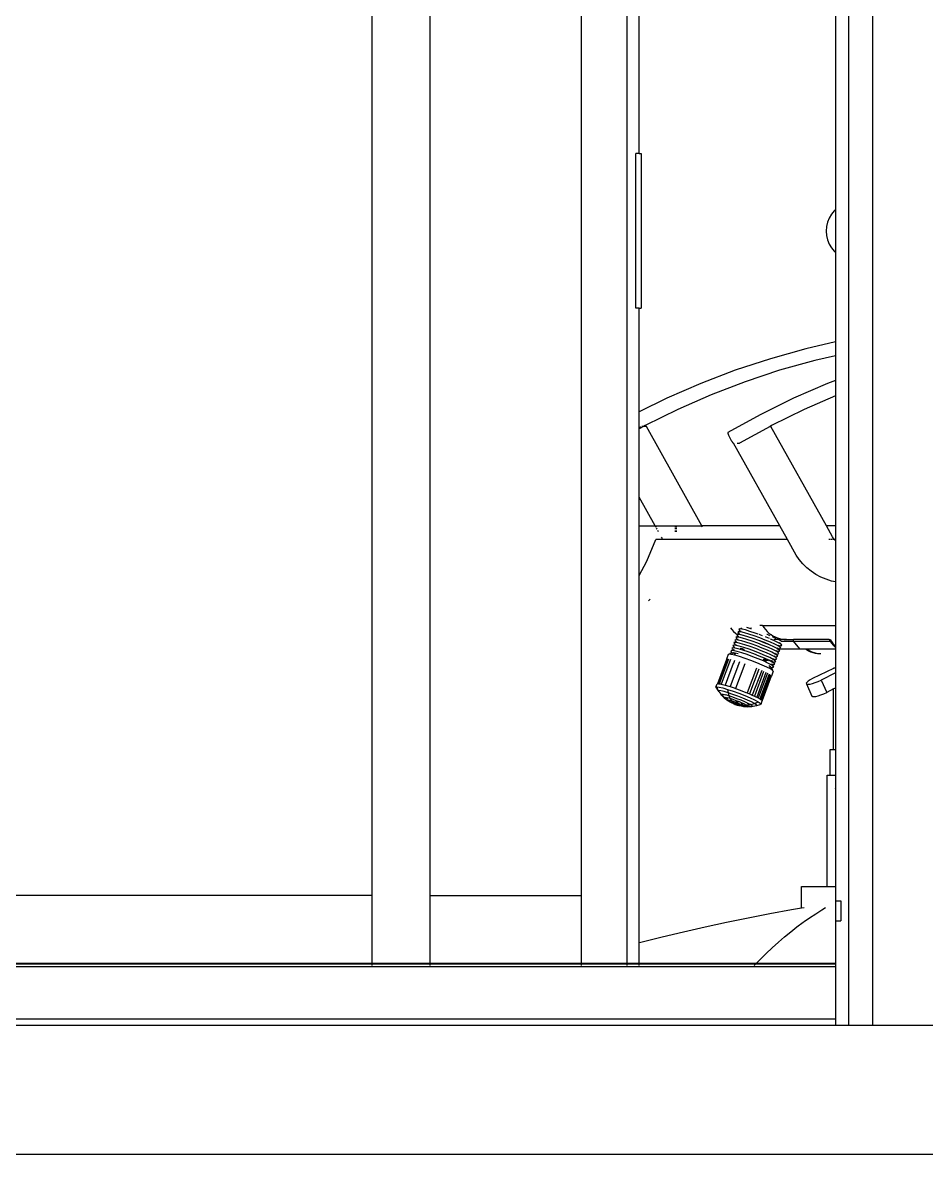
# Model space of a CAD drawing. Header units: metres. Extents: x 54.3 to 102.1, y 17 to 45.8.
# Drawn here: x 98.544 to 99.596, y 33.584 to 34.902 of the extents above; entities that cross this region are included whole.
import ezdxf

# ---------------------------------------------------------------- set-up
doc = ezdxf.new("R2010")
doc.units = ezdxf.units.M
doc.layers.add('Edges', color=7, linetype='Continuous')

# ---------------------------------------------------------------- blocks, each defined once
blk = doc.blocks.new('fr elevation')
for p, q in [((4.6122, -2.6988), (4.6122, -0.5988)), ((4.5836, -0.8994), (4.5836, -2.6988)), ((4.3259, -2.6265), (4.3259, -0.9643)), ((4.3402, -1.6834), (4.3402, -0.9643)), ((4.5686, -0.9643), (4.5686, -1.7487)), ((4.0288, -1.0379), (4.0288, -2.5473)), ((4.0968, -2.5476), (4.0968, -1.0377)), ((4.2727, -1.0377), (4.2727, -2.5476)), ((4.3402, -1.6834), (4.3361, -1.6834)), ((4.3361, -1.8634), (4.3361, -1.6834)), ((4.3402, -1.6834), (4.3424, -1.6834)), ((4.3424, -1.6834), (4.3424, -1.8634)), ((4.567, -1.7502), (4.5638, -1.7542)), ((4.5686, -1.7487), (4.567, -1.7502)), ((4.5686, -1.7487), (4.5686, -1.7987)), ((4.5593, -1.7635), (4.5582, -1.7685)), ((4.5612, -1.7586), (4.5593, -1.7635)), ((4.5638, -1.7542), (4.5612, -1.7586)), ((4.5582, -1.7685), (4.5578, -1.7737)), ((4.5578, -1.7737), (4.5582, -1.7789)), ((4.5582, -1.7789), (4.5593, -1.784)), ((4.5593, -1.784), (4.5612, -1.7888)), ((4.5612, -1.7888), (4.5638, -1.7933)), ((4.5638, -1.7933), (4.567, -1.7973)), ((4.567, -1.7973), (4.5686, -1.7987)), ((4.5686, -1.7987), (4.5686, -1.9028)), ((4.3402, -1.8634), (4.3361, -1.8634)), ((4.3402, -1.8634), (4.3424, -1.8634)), ((4.3402, -1.9843), (4.3402, -1.8634)), ((4.5341, -1.9107), (4.4928, -1.9223)), ((4.5686, -1.9028), (4.5341, -1.9107)), ((4.5686, -1.9028), (4.5686, -1.9188)), ((4.4928, -1.9223), (4.452, -1.9358)), ((4.5686, -1.9188), (4.5444, -1.9244)), ((4.5686, -1.9188), (4.5686, -1.9476)), ((4.452, -1.9358), (4.4118, -1.9512)), ((4.5036, -1.9358), (4.4634, -1.9491)), ((4.5444, -1.9244), (4.5036, -1.9358)), ((4.4634, -1.9491), (4.4238, -1.9643)), ((4.5686, -1.9476), (4.5592, -1.9512)), ((4.5686, -1.9476), (4.5686, -1.9654)), ((4.4118, -1.9512), (4.3724, -1.9684)), ((4.5592, -1.9512), (4.5197, -1.9684)), ((4.3724, -1.9684), (4.3402, -1.9843)), ((4.4238, -1.9643), (4.385, -1.9813)), ((4.5197, -1.9684), (4.4811, -1.9875)), ((4.5686, -1.9654), (4.5323, -1.9813)), ((4.5686, -1.9654), (4.5686, -2.117)), ((4.3402, -2.0027), (4.3402, -1.9843)), ((4.385, -1.9813), (4.3469, -2.0001)), ((4.4811, -1.9875), (4.4434, -2.0083)), ((4.5323, -1.9813), (4.4942, -2.0001)), ((4.3451, -2.0011), (4.3402, -2.0038)), ((4.3407, -2.0025), (4.3402, -2.0027)), ((4.3402, -2.0038), (4.3402, -2.0027)), ((4.3415, -2.0021), (4.3407, -2.0025)), ((4.342, -2.0019), (4.3415, -2.0021)), ((4.3434, -2.0014), (4.3433, -2.0014)), ((4.3439, -2.0013), (4.3434, -2.0014)), ((4.3444, -2.0011), (4.3439, -2.0013)), ((4.3447, -2.0011), (4.3444, -2.0011)), ((4.3449, -2.0011), (4.3447, -2.0011)), ((4.3451, -2.0011), (4.3449, -2.0011)), ((4.3469, -2.0001), (4.3451, -2.0011)), ((4.3481, -2.0011), (4.3451, -2.0011)), ((4.3483, -2.0011), (4.3481, -2.0011)), ((4.3484, -2.0011), (4.3483, -2.0011)), ((4.4132, -2.117), (4.3484, -2.0011)), ((4.4924, -2.0011), (4.4569, -2.0207)), ((4.4942, -2.0001), (4.4924, -2.0011)), ((4.4924, -2.0011), (4.4929, -2.0011)), ((4.4929, -2.0011), (4.4931, -2.0011)), ((4.4931, -2.0011), (4.4932, -2.0011)), ((4.558, -2.117), (4.4932, -2.0011)), ((4.3402, -2.0837), (4.3402, -2.0038)), ((4.4434, -2.0086), (4.4433, -2.0088)), ((4.4433, -2.0088), (4.4434, -2.009)), ((4.4434, -2.0083), (4.4434, -2.0084)), ((4.4434, -2.0084), (4.4434, -2.0086)), ((4.4434, -2.009), (4.4434, -2.0092)), ((4.4434, -2.0092), (4.4434, -2.0095)), ((4.4434, -2.0095), (4.4435, -2.0097)), ((4.4435, -2.0097), (4.4436, -2.01)), ((4.4436, -2.01), (4.4437, -2.0104)), ((4.4437, -2.0104), (4.4438, -2.0107)), ((4.4438, -2.0107), (4.444, -2.0111)), ((4.444, -2.0111), (4.4441, -2.0114)), ((4.4441, -2.0114), (4.4473, -2.0176)), ((4.4473, -2.0176), (4.4475, -2.018)), ((4.4475, -2.018), (4.4478, -2.0184)), ((4.4478, -2.0184), (4.448, -2.0187)), ((4.448, -2.0187), (4.4482, -2.019)), ((4.4482, -2.019), (4.4485, -2.0193)), ((4.4485, -2.0193), (4.4487, -2.0196)), ((4.4487, -2.0196), (4.4489, -2.0199)), ((4.4489, -2.0199), (4.4491, -2.0201)), ((4.4491, -2.0201), (4.4493, -2.0203)), ((4.4493, -2.0203), (4.4495, -2.0205)), ((4.4495, -2.0205), (4.4497, -2.0206)), ((4.4497, -2.0206), (4.4498, -2.0207)), ((4.4498, -2.0207), (4.4499, -2.0206)), ((4.4498, -2.0207), (4.4499, -2.0207)), ((4.4498, -2.0207), (4.4498, -2.0207)), ((4.5037, -2.117), (4.4498, -2.0207)), ((4.4543, -2.0207), (4.4569, -2.0207)), ((4.3588, -2.117), (4.3402, -2.0837)), ((4.3402, -2.117), (4.3402, -2.0837)), ((4.3402, -2.117), (4.3588, -2.117)), ((4.3402, -2.1747), (4.3402, -2.117)), ((4.3588, -2.117), (4.4132, -2.117)), ((4.3598, -2.1188), (4.3589, -2.1171)), ((4.361, -2.1209), (4.3604, -2.1197)), ((4.3818, -2.1171), (4.3818, -2.1188)), ((4.3818, -2.1197), (4.3818, -2.1209)), ((4.3833, -2.1171), (4.3833, -2.1188)), ((4.3833, -2.1197), (4.3833, -2.1209)), ((4.5037, -2.117), (4.4132, -2.117)), ((4.4138, -2.1181), (4.4132, -2.1171)), ((4.5126, -2.1329), (4.5037, -2.117)), ((4.5686, -2.117), (4.558, -2.117)), ((4.5652, -2.1298), (4.558, -2.117)), ((4.5686, -2.117), (4.5686, -2.1329)), ((4.3491, -2.158), (4.3596, -2.1329)), ((4.5126, -2.1329), (4.3596, -2.1329)), ((4.3627, -2.1239), (4.3618, -2.1223)), ((4.3671, -2.1317), (4.3661, -2.13)), ((4.3818, -2.1223), (4.3818, -2.1239)), ((4.3833, -2.1223), (4.3833, -2.1239)), ((4.5228, -2.1511), (4.5126, -2.1329)), ((4.562, -2.1329), (4.561, -2.1329)), ((4.5647, -2.1329), (4.563, -2.1329)), ((4.5665, -2.1317), (4.5652, -2.1298)), ((4.5675, -2.1329), (4.5654, -2.1329)), ((4.5675, -2.1329), (4.5665, -2.1317)), ((4.5686, -2.1329), (4.5675, -2.1329)), ((4.568, -2.1335), (4.5675, -2.1329)), ((4.5686, -2.134), (4.568, -2.1335)), ((4.5686, -2.1329), (4.5686, -2.134)), ((4.5686, -2.134), (4.5686, -2.1822)), ((4.3402, -2.1747), (4.3491, -2.158)), ((4.5264, -2.1563), (4.5228, -2.1511)), ((4.5305, -2.1612), (4.5264, -2.1563)), ((4.5306, -2.1613), (4.5305, -2.1612)), ((4.5353, -2.1658), (4.5306, -2.1613)), ((4.5403, -2.1698), (4.5353, -2.1658)), ((4.5457, -2.1734), (4.5403, -2.1698)), ((4.5515, -2.1765), (4.5457, -2.1734)), ((4.3402, -2.6021), (4.3402, -2.1747)), ((4.5576, -2.1791), (4.5515, -2.1765)), ((4.5638, -2.1812), (4.5576, -2.1791)), ((4.5686, -2.1822), (4.5638, -2.1812)), ((4.5686, -2.1822), (4.5686, -2.233)), ((4.3509, -2.2041), (4.3527, -2.2022)), ((4.3521, -2.203), (4.3509, -2.2041)), ((4.3527, -2.2022), (4.3521, -2.203)), ((4.4465, -2.2356), (4.4481, -2.2377)), ((4.4481, -2.2377), (4.45, -2.2398)), ((4.45, -2.2398), (4.4521, -2.2417)), ((4.4558, -2.2401), (4.4548, -2.2405)), ((4.4558, -2.2401), (4.4581, -2.2398)), ((4.4584, -2.2405), (4.4558, -2.2401)), ((4.457, -2.2369), (4.456, -2.2373)), ((4.456, -2.2373), (4.4568, -2.2382)), ((4.4581, -2.2398), (4.4568, -2.2382)), ((4.4568, -2.2382), (4.4569, -2.2383)), ((4.457, -2.2369), (4.4591, -2.2366)), ((4.4596, -2.2373), (4.457, -2.2369)), ((4.4581, -2.2398), (4.4591, -2.2396)), ((4.4591, -2.2366), (4.4583, -2.2356)), ((4.4591, -2.2366), (4.4601, -2.2364)), ((4.4637, -2.2382), (4.4596, -2.2373)), ((4.469, -2.2398), (4.4637, -2.2382)), ((4.4702, -2.2368), (4.4654, -2.2353)), ((4.4751, -2.2418), (4.469, -2.2398)), ((4.4702, -2.2353), (4.4706, -2.2354)), ((4.4709, -2.237), (4.4702, -2.2368)), ((4.4838, -2.233), (4.4806, -2.233)), ((4.4838, -2.233), (4.4853, -2.2354)), ((4.4838, -2.233), (4.5686, -2.233)), ((4.4853, -2.2354), (4.4871, -2.2377)), ((4.4871, -2.2377), (4.489, -2.2398)), ((4.489, -2.2398), (4.4911, -2.2417)), ((4.5686, -2.233), (4.5686, -2.257)), ((4.4511, -2.2526), (4.4502, -2.2529)), ((4.4502, -2.2529), (4.4509, -2.2539)), ((4.4511, -2.2526), (4.4532, -2.2522)), ((4.4538, -2.2529), (4.4511, -2.2526)), ((4.4523, -2.2495), (4.4513, -2.2499)), ((4.4513, -2.2499), (4.452, -2.2508)), ((4.4532, -2.2522), (4.452, -2.2508)), ((4.452, -2.2508), (4.4522, -2.2509)), ((4.4521, -2.2417), (4.4542, -2.2433)), ((4.4523, -2.2495), (4.4545, -2.2492)), ((4.4549, -2.2499), (4.4523, -2.2495)), ((4.4535, -2.2463), (4.4525, -2.2466)), ((4.4525, -2.2466), (4.4533, -2.2476)), ((4.4532, -2.2522), (4.4543, -2.2521)), ((4.4545, -2.2492), (4.4533, -2.2476)), ((4.4533, -2.2476), (4.4534, -2.2477)), ((4.4535, -2.2463), (4.4556, -2.246)), ((4.4561, -2.2466), (4.4535, -2.2463)), ((4.4542, -2.2433), (4.4537, -2.2435)), ((4.4543, -2.2434), (4.4537, -2.2436)), ((4.4537, -2.2435), (4.4537, -2.2436)), ((4.4537, -2.2436), (4.4544, -2.2446)), ((4.4537, -2.2436), (4.4537, -2.2436)), ((4.4578, -2.2539), (4.4538, -2.2529)), ((4.4547, -2.2432), (4.4542, -2.2433)), ((4.4542, -2.2433), (4.4543, -2.2434)), ((4.4546, -2.2433), (4.4543, -2.2434)), ((4.4556, -2.246), (4.4544, -2.2446)), ((4.4544, -2.2446), (4.4545, -2.2447)), ((4.4545, -2.2492), (4.4556, -2.249)), ((4.4546, -2.2433), (4.4549, -2.2432)), ((4.4573, -2.2436), (4.4546, -2.2433)), ((4.4547, -2.2432), (4.4567, -2.2429)), ((4.4549, -2.2432), (4.4547, -2.2432)), ((4.4548, -2.2405), (4.4556, -2.2415)), ((4.4573, -2.2435), (4.4549, -2.2432)), ((4.459, -2.2508), (4.4549, -2.2499)), ((4.4567, -2.2429), (4.4556, -2.2415)), ((4.4556, -2.2415), (4.4557, -2.2415)), ((4.4556, -2.246), (4.4566, -2.2458)), ((4.4602, -2.2476), (4.4561, -2.2466)), ((4.4567, -2.2429), (4.4578, -2.2427)), ((4.4614, -2.2445), (4.4573, -2.2435)), ((4.4613, -2.2446), (4.4573, -2.2436)), ((4.4625, -2.2415), (4.4584, -2.2405)), ((4.4643, -2.2524), (4.459, -2.2508)), ((4.4655, -2.2492), (4.4602, -2.2476)), ((4.4666, -2.2461), (4.4613, -2.2446)), ((4.4667, -2.246), (4.4614, -2.2445)), ((4.4678, -2.243), (4.4625, -2.2415)), ((4.4704, -2.2544), (4.4643, -2.2524)), ((4.4716, -2.2512), (4.4655, -2.2492)), ((4.4727, -2.2481), (4.4666, -2.2461)), ((4.4728, -2.2481), (4.4667, -2.246)), ((4.4739, -2.245), (4.4678, -2.243)), ((4.4781, -2.2535), (4.4716, -2.2512)), ((4.4792, -2.2505), (4.4727, -2.2481)), ((4.4793, -2.2504), (4.4728, -2.2481)), ((4.4804, -2.2474), (4.4739, -2.245)), ((4.4785, -2.243), (4.4751, -2.2418)), ((4.4857, -2.253), (4.4792, -2.2505)), ((4.4858, -2.2529), (4.4793, -2.2504)), ((4.4816, -2.2442), (4.4796, -2.2434)), ((4.4869, -2.2499), (4.4804, -2.2474)), ((4.4836, -2.2449), (4.4816, -2.2442)), ((4.4918, -2.2555), (4.4857, -2.253)), ((4.4918, -2.2555), (4.4858, -2.2529)), ((4.4929, -2.2524), (4.4869, -2.2499)), ((4.4881, -2.2467), (4.487, -2.2462)), ((4.4917, -2.2482), (4.4881, -2.2467)), ((4.4893, -2.2436), (4.4887, -2.2434)), ((4.4923, -2.2449), (4.4893, -2.2436)), ((4.4911, -2.2417), (4.4933, -2.2434)), ((4.4924, -2.2434), (4.4936, -2.2439)), ((4.4981, -2.2548), (4.4929, -2.2524)), ((4.4941, -2.2492), (4.4931, -2.2488)), ((4.4933, -2.2434), (4.4941, -2.2439)), ((4.4941, -2.2439), (4.4936, -2.2439)), ((4.4936, -2.2439), (4.4944, -2.2443)), ((4.4941, -2.2439), (4.4952, -2.2446)), ((4.4993, -2.2516), (4.4941, -2.2492)), ((4.4944, -2.2443), (4.4952, -2.2446)), ((4.4952, -2.2446), (4.4957, -2.2449)), ((4.4997, -2.2482), (4.4954, -2.2462)), ((4.4957, -2.2449), (4.4982, -2.2462)), ((4.4974, -2.2493), (4.4967, -2.2493)), ((4.5019, -2.2493), (4.4974, -2.2493)), ((4.4982, -2.2462), (4.5008, -2.2473)), ((4.5032, -2.2536), (4.4993, -2.2516)), ((4.5008, -2.2473), (4.501, -2.2474)), ((4.5019, -2.2493), (4.5009, -2.2488)), ((4.501, -2.2474), (4.5025, -2.2481)), ((4.501, -2.2474), (4.5034, -2.2482)), ((4.5043, -2.2505), (4.5019, -2.2493)), ((4.5042, -2.2493), (4.5019, -2.2493)), ((4.5025, -2.2481), (4.5025, -2.2482)), ((4.5034, -2.2482), (4.5062, -2.2488)), ((4.5034, -2.2488), (4.5042, -2.2493)), ((4.5056, -2.2551), (4.5036, -2.2527)), ((4.5042, -2.2493), (4.5045, -2.2494)), ((4.5117, -2.2493), (4.5042, -2.2493)), ((4.5055, -2.2513), (4.5043, -2.2505)), ((4.5054, -2.2514), (4.5198, -2.2514)), ((4.5062, -2.2488), (4.5089, -2.2492)), ((4.5089, -2.2492), (4.5117, -2.2493)), ((4.5117, -2.2493), (4.5198, -2.2493)), ((4.5198, -2.2514), (4.5198, -2.2493)), ((4.5612, -2.2493), (4.5198, -2.2493)), ((4.5273, -2.26), (4.5198, -2.2514)), ((4.5198, -2.2514), (4.5624, -2.2514)), ((4.5612, -2.2493), (4.5624, -2.2514)), ((4.5612, -2.2493), (4.5627, -2.2493)), ((4.5624, -2.2514), (4.5626, -2.2517)), ((4.5626, -2.2517), (4.5642, -2.2539)), ((4.5627, -2.2493), (4.5641, -2.2517)), ((4.5641, -2.2517), (4.5657, -2.2539)), ((4.4447, -2.2663), (4.4437, -2.2666)), ((4.4463, -2.2665), (4.4447, -2.2663)), ((4.4464, -2.2651), (4.4455, -2.2654)), ((4.4455, -2.2654), (4.4462, -2.2664)), ((4.4463, -2.2665), (4.4462, -2.2664)), ((4.4473, -2.2666), (4.4463, -2.2665)), ((4.4464, -2.2651), (4.4485, -2.2647)), ((4.4476, -2.262), (4.4466, -2.2624)), ((4.4466, -2.2624), (4.4473, -2.2633)), ((4.4473, -2.2633), (4.4475, -2.2634)), ((4.4485, -2.2647), (4.4473, -2.2633)), ((4.4476, -2.262), (4.4498, -2.2617)), ((4.4502, -2.2624), (4.4476, -2.262)), ((4.4488, -2.2588), (4.4478, -2.2592)), ((4.4478, -2.2592), (4.4485, -2.2601)), ((4.4498, -2.2617), (4.4485, -2.2601)), ((4.4485, -2.2601), (4.4502, -2.2612)), ((4.4485, -2.2647), (4.4495, -2.2646)), ((4.4488, -2.2651), (4.4485, -2.2647)), ((4.4488, -2.2651), (4.4487, -2.2654)), ((4.4488, -2.2588), (4.4509, -2.2585)), ((4.4514, -2.2592), (4.4488, -2.2588)), ((4.4488, -2.265), (4.449, -2.2654)), ((4.4488, -2.265), (4.4488, -2.2651)), ((4.449, -2.265), (4.4488, -2.265)), ((4.449, -2.2654), (4.4488, -2.2651)), ((4.4499, -2.2558), (4.449, -2.2561)), ((4.449, -2.2561), (4.4497, -2.2571)), ((4.4496, -2.2648), (4.449, -2.265)), ((4.4494, -2.2655), (4.449, -2.265)), ((4.449, -2.2654), (4.4491, -2.2654)), ((4.4496, -2.2648), (4.4497, -2.2649)), ((4.4497, -2.2648), (4.4496, -2.2648)), ((4.4509, -2.2585), (4.4497, -2.2571)), ((4.4497, -2.2571), (4.4498, -2.2572)), ((4.452, -2.265), (4.4497, -2.2648)), ((4.4497, -2.2649), (4.4522, -2.2662)), ((4.4498, -2.2617), (4.4501, -2.2616)), ((4.4499, -2.2558), (4.4522, -2.2554)), ((4.4525, -2.2561), (4.4499, -2.2558)), ((4.4502, -2.2612), (4.4501, -2.2616)), ((4.4501, -2.2616), (4.4507, -2.2615)), ((4.4504, -2.2609), (4.4502, -2.2612)), ((4.4502, -2.2612), (4.4507, -2.2615)), ((4.4543, -2.2633), (4.4502, -2.2624)), ((4.4507, -2.2615), (4.4509, -2.2615)), ((4.4522, -2.2554), (4.4509, -2.2539)), ((4.4509, -2.2539), (4.451, -2.254)), ((4.4509, -2.2585), (4.4519, -2.2583)), ((4.4555, -2.2601), (4.4514, -2.2592)), ((4.4553, -2.2658), (4.452, -2.265)), ((4.4522, -2.2554), (4.4532, -2.2553)), ((4.4566, -2.2571), (4.4525, -2.2561)), ((4.4596, -2.2649), (4.4543, -2.2633)), ((4.4608, -2.2617), (4.4555, -2.2601)), ((4.4619, -2.2586), (4.4566, -2.2571)), ((4.458, -2.2597), (4.4576, -2.2596)), ((4.4631, -2.2554), (4.4578, -2.2539)), ((4.4603, -2.2603), (4.458, -2.2597)), ((4.4657, -2.2669), (4.4596, -2.2649)), ((4.4603, -2.2603), (4.462, -2.2612)), ((4.4624, -2.261), (4.4603, -2.2603)), ((4.4669, -2.2637), (4.4608, -2.2617)), ((4.468, -2.2607), (4.4619, -2.2586)), ((4.462, -2.2611), (4.462, -2.2612)), ((4.4692, -2.2574), (4.4631, -2.2554)), ((4.4734, -2.266), (4.4669, -2.2637)), ((4.4745, -2.263), (4.468, -2.2607)), ((4.4757, -2.2598), (4.4692, -2.2574)), ((4.4769, -2.2568), (4.4704, -2.2544)), ((4.4799, -2.2686), (4.4734, -2.266)), ((4.481, -2.2655), (4.4745, -2.263)), ((4.4822, -2.2623), (4.4757, -2.2598)), ((4.4834, -2.2593), (4.4769, -2.2568)), ((4.4846, -2.2561), (4.4781, -2.2535)), ((4.487, -2.2681), (4.481, -2.2655)), ((4.4883, -2.2648), (4.4822, -2.2623)), ((4.4894, -2.2618), (4.4834, -2.2593)), ((4.4906, -2.2586), (4.4846, -2.2561)), ((4.4934, -2.2672), (4.4883, -2.2648)), ((4.4945, -2.2642), (4.4894, -2.2618)), ((4.4957, -2.2609), (4.4906, -2.2586)), ((4.4969, -2.2578), (4.4918, -2.2555)), ((4.4969, -2.2579), (4.4918, -2.2555)), ((4.4984, -2.2662), (4.4945, -2.2642)), ((4.4996, -2.263), (4.4957, -2.2609)), ((4.5008, -2.2598), (4.4969, -2.2578)), ((4.5007, -2.2599), (4.4969, -2.2579)), ((4.502, -2.2568), (4.4981, -2.2548)), ((4.5008, -2.2677), (4.4984, -2.2662)), ((4.4995, -2.2662), (4.4987, -2.2652)), ((4.4995, -2.2662), (4.5018, -2.2658)), ((4.5008, -2.2677), (4.4995, -2.2662)), ((4.502, -2.2645), (4.4996, -2.263)), ((4.5008, -2.263), (4.5, -2.2621)), ((4.5007, -2.2599), (4.5008, -2.2599)), ((4.5032, -2.2614), (4.5008, -2.2598)), ((4.5008, -2.2599), (4.5031, -2.2614)), ((4.5008, -2.263), (4.5027, -2.2627)), ((4.5009, -2.2631), (4.5008, -2.263)), ((4.5009, -2.2631), (4.5029, -2.2628)), ((4.502, -2.2645), (4.5009, -2.2631)), ((4.5021, -2.26), (4.5012, -2.259)), ((4.5012, -2.2657), (4.5018, -2.2658)), ((4.5018, -2.2658), (4.5028, -2.2655)), ((4.5044, -2.2583), (4.502, -2.2568)), ((4.5028, -2.2655), (4.502, -2.2645)), ((4.5021, -2.26), (4.5041, -2.2596)), ((4.5021, -2.26), (4.5273, -2.26)), ((4.5032, -2.2614), (4.5021, -2.26)), ((4.5031, -2.2568), (4.5023, -2.2558)), ((4.5024, -2.2627), (4.5027, -2.2627)), ((4.5027, -2.2627), (4.503, -2.2627)), ((4.5027, -2.2627), (4.503, -2.2627)), ((4.5027, -2.2627), (4.5029, -2.2628)), ((4.5029, -2.2628), (4.5039, -2.2624)), ((4.503, -2.2627), (4.5035, -2.2625)), ((4.5031, -2.2568), (4.5053, -2.2564)), ((4.5044, -2.2583), (4.5031, -2.2568)), ((4.5032, -2.2615), (4.5031, -2.2614)), ((4.5056, -2.2551), (4.5032, -2.2536)), ((4.5039, -2.2624), (4.5032, -2.2614)), ((4.5039, -2.2624), (4.5032, -2.2615)), ((4.5035, -2.2596), (4.5041, -2.2596)), ((4.5039, -2.2624), (4.5039, -2.2624)), ((4.5039, -2.2624), (4.5039, -2.2624)), ((4.5041, -2.2596), (4.5051, -2.2593)), ((4.5051, -2.2593), (4.5044, -2.2583)), ((4.5047, -2.2564), (4.5053, -2.2564)), ((4.5053, -2.2564), (4.5063, -2.2561)), ((4.5063, -2.2561), (4.5056, -2.2551)), ((4.5273, -2.26), (4.5331, -2.26)), ((4.5331, -2.26), (4.5348, -2.2611)), ((4.5331, -2.26), (4.5346, -2.26)), ((4.5346, -2.26), (4.5363, -2.2611)), ((4.5346, -2.26), (4.5686, -2.26)), ((4.5348, -2.2611), (4.5371, -2.2625)), ((4.5363, -2.2611), (4.5387, -2.2625)), ((4.5371, -2.2625), (4.5396, -2.2635)), ((4.5387, -2.2625), (4.5412, -2.2635)), ((4.5396, -2.2635), (4.5422, -2.2644)), ((4.5412, -2.2635), (4.5437, -2.2644)), ((4.5422, -2.2644), (4.5448, -2.265)), ((4.5437, -2.2644), (4.5463, -2.265)), ((4.5448, -2.265), (4.5475, -2.2654)), ((4.5463, -2.265), (4.549, -2.2654)), ((4.5475, -2.2654), (4.5501, -2.2655)), ((4.549, -2.2654), (4.5517, -2.2655)), ((4.5501, -2.2655), (4.5517, -2.2655)), ((4.5642, -2.2539), (4.5659, -2.256)), ((4.5657, -2.2539), (4.5675, -2.256)), ((4.5659, -2.256), (4.5679, -2.2579)), ((4.5675, -2.256), (4.5686, -2.257)), ((4.5679, -2.2579), (4.5686, -2.2584)), ((4.5686, -2.257), (4.5686, -2.2584)), ((4.5686, -2.2584), (4.5686, -2.26)), ((4.5686, -2.26), (4.5686, -2.2821)), ((4.4418, -2.2725), (4.4311, -2.3009)), ((4.4421, -2.2721), (4.4313, -2.3008)), ((4.4428, -2.2735), (4.4325, -2.3007)), ((4.4439, -2.2721), (4.4331, -2.3008)), ((4.4464, -2.2725), (4.4356, -2.3012)), ((4.4496, -2.2773), (4.4401, -2.3024)), ((4.4437, -2.2666), (4.4416, -2.2723)), ((4.4416, -2.2723), (4.4418, -2.2725)), ((4.4419, -2.2722), (4.4418, -2.2725)), ((4.4426, -2.2734), (4.4428, -2.2735)), ((4.4428, -2.2733), (4.4427, -2.2732)), ((4.4431, -2.2727), (4.4428, -2.2733)), ((4.4428, -2.2733), (4.4428, -2.2735)), ((4.4431, -2.2727), (4.4429, -2.2727)), ((4.4433, -2.272), (4.4431, -2.2727)), ((4.4567, -2.2754), (4.4459, -2.3041)), ((4.4515, -2.2676), (4.4473, -2.2666)), ((4.4495, -2.2772), (4.4496, -2.2773)), ((4.4496, -2.2771), (4.4496, -2.2771)), ((4.4497, -2.2771), (4.4496, -2.2771)), ((4.4497, -2.2771), (4.4496, -2.2773)), ((4.451, -2.2737), (4.4497, -2.2771)), ((4.457, -2.2692), (4.4515, -2.2676)), ((4.4632, -2.2776), (4.4523, -2.3063)), ((4.4547, -2.2796), (4.4549, -2.2797)), ((4.455, -2.2795), (4.4548, -2.2795)), ((4.4634, -2.2713), (4.457, -2.2692)), ((4.4701, -2.2737), (4.4634, -2.2713)), ((4.4722, -2.2693), (4.4657, -2.2669)), ((4.4769, -2.2763), (4.4701, -2.2737)), ((4.4787, -2.2718), (4.4722, -2.2693)), ((4.4832, -2.279), (4.4769, -2.2763)), ((4.4847, -2.2743), (4.4787, -2.2718)), ((4.4859, -2.2711), (4.4799, -2.2686)), ((4.4887, -2.2814), (4.4832, -2.279)), ((4.4839, -2.2724), (4.487, -2.2738)), ((4.4847, -2.2719), (4.4862, -2.2724)), ((4.4898, -2.2767), (4.4847, -2.2743)), ((4.491, -2.2734), (4.4859, -2.2711)), ((4.4862, -2.2724), (4.4905, -2.2737)), ((4.4922, -2.2704), (4.487, -2.2681)), ((4.4888, -2.2744), (4.487, -2.2738)), ((4.487, -2.2738), (4.4884, -2.2745)), ((4.4884, -2.2745), (4.4884, -2.2745)), ((4.4884, -2.2745), (4.4884, -2.2745)), ((4.4937, -2.2787), (4.4898, -2.2767)), ((4.4949, -2.2755), (4.491, -2.2734)), ((4.4961, -2.2724), (4.4922, -2.2704)), ((4.4973, -2.2692), (4.4934, -2.2672)), ((4.4951, -2.2746), (4.4935, -2.2736)), ((4.4961, -2.2802), (4.4937, -2.2787)), ((4.4942, -2.2779), (4.494, -2.2777)), ((4.4942, -2.2779), (4.4945, -2.278)), ((4.4947, -2.2785), (4.4942, -2.2779)), ((4.4943, -2.2746), (4.4953, -2.2749)), ((4.4945, -2.278), (4.4948, -2.278)), ((4.4948, -2.278), (4.4947, -2.2785)), ((4.4948, -2.2787), (4.4947, -2.2785)), ((4.495, -2.2775), (4.4948, -2.278)), ((4.4948, -2.278), (4.4971, -2.2783)), ((4.4948, -2.2787), (4.4971, -2.2783)), ((4.4961, -2.2802), (4.4948, -2.2787)), ((4.4951, -2.2756), (4.4949, -2.2755)), ((4.4953, -2.2749), (4.4951, -2.2746)), ((4.4957, -2.2754), (4.4951, -2.2756)), ((4.4953, -2.2757), (4.4951, -2.2756)), ((4.4962, -2.2756), (4.4953, -2.2746)), ((4.4957, -2.2754), (4.4953, -2.2749)), ((4.4953, -2.2757), (4.4958, -2.2755)), ((4.4953, -2.2757), (4.4957, -2.2757)), ((4.4956, -2.2759), (4.4953, -2.2757)), ((4.4953, -2.2757), (4.4953, -2.2757)), ((4.4957, -2.2757), (4.4956, -2.2759)), ((4.4973, -2.277), (4.4956, -2.2759)), ((4.4958, -2.2755), (4.4957, -2.2754)), ((4.4958, -2.2755), (4.4957, -2.2757)), ((4.4957, -2.2757), (4.4962, -2.2756)), ((4.4985, -2.274), (4.4961, -2.2724)), ((4.4962, -2.2756), (4.4982, -2.2753)), ((4.4973, -2.277), (4.4962, -2.2756)), ((4.4972, -2.2724), (4.4964, -2.2714)), ((4.4971, -2.2783), (4.4981, -2.278)), ((4.4972, -2.2724), (4.4994, -2.2721)), ((4.4985, -2.274), (4.4972, -2.2724)), ((4.4997, -2.2708), (4.4973, -2.2692)), ((4.4981, -2.278), (4.4973, -2.277)), ((4.4976, -2.2752), (4.4982, -2.2753)), ((4.4985, -2.2694), (4.4977, -2.2684)), ((4.4982, -2.2753), (4.4992, -2.2749)), ((4.4985, -2.2694), (4.5006, -2.269)), ((4.4997, -2.2708), (4.4985, -2.2694)), ((4.4992, -2.2749), (4.4985, -2.274)), ((4.4989, -2.272), (4.4994, -2.2721)), ((4.4994, -2.2721), (4.5004, -2.2717)), ((4.5004, -2.2717), (4.4997, -2.2708)), ((4.5, -2.269), (4.5006, -2.269)), ((4.5006, -2.269), (4.5016, -2.2687)), ((4.5016, -2.2687), (4.5008, -2.2677)), ((4.4611, -2.2823), (4.4613, -2.2823)), ((4.4613, -2.2822), (4.4612, -2.2821)), ((4.4766, -2.2827), (4.4658, -2.3115)), ((4.4794, -2.2839), (4.4685, -2.3126)), ((4.4692, -2.2798), (4.4691, -2.2799)), ((4.4827, -2.2853), (4.4718, -2.314)), ((4.485, -2.2864), (4.4742, -2.3151)), ((4.4877, -2.2877), (4.4769, -2.3164)), ((4.4895, -2.2886), (4.4787, -2.3173)), ((4.4802, -2.2842), (4.4801, -2.2843)), ((4.4914, -2.2897), (4.4806, -2.3184)), ((4.4925, -2.2904), (4.4817, -2.3191)), ((4.4939, -2.2916), (4.483, -2.3203)), ((4.4938, -2.292), (4.4831, -2.3204)), ((4.4928, -2.2836), (4.4887, -2.2814)), ((4.4928, -2.2809), (4.4911, -2.2798)), ((4.4919, -2.2809), (4.4929, -2.2811)), ((4.4933, -2.2816), (4.4927, -2.2818)), ((4.4929, -2.2811), (4.4928, -2.2809)), ((4.4944, -2.2846), (4.4928, -2.2836)), ((4.4933, -2.2816), (4.4929, -2.2811)), ((4.4929, -2.2819), (4.4934, -2.2818)), ((4.4938, -2.2819), (4.493, -2.2809)), ((4.493, -2.282), (4.4934, -2.2819)), ((4.4934, -2.2818), (4.4933, -2.2816)), ((4.4934, -2.2819), (4.4933, -2.2822)), ((4.4934, -2.2818), (4.4934, -2.2819)), ((4.4934, -2.2819), (4.4938, -2.2819)), ((4.4938, -2.2819), (4.4959, -2.2815)), ((4.495, -2.2833), (4.4938, -2.2819)), ((4.4938, -2.292), (4.4941, -2.2919)), ((4.4962, -2.2862), (4.4941, -2.2919)), ((4.4944, -2.2846), (4.4947, -2.2846)), ((4.4954, -2.2852), (4.4944, -2.2846)), ((4.4947, -2.2846), (4.4957, -2.2842)), ((4.4957, -2.2842), (4.495, -2.2833)), ((4.4953, -2.2815), (4.4959, -2.2815)), ((4.4962, -2.2862), (4.4954, -2.2852)), ((4.4959, -2.2815), (4.4969, -2.2812)), ((4.4969, -2.2812), (4.4961, -2.2802)), ((4.5664, -2.2831), (4.5417, -2.2947)), ((4.5686, -2.288), (4.552, -2.2968)), ((4.5664, -2.2831), (4.5664, -2.2827)), ((4.5674, -2.2827), (4.5664, -2.2831)), ((4.5674, -2.2827), (4.5664, -2.2827)), ((4.5686, -2.2821), (4.5674, -2.2827)), ((4.5686, -2.2821), (4.5686, -2.288)), ((4.5686, -2.288), (4.5686, -2.3058)), ((4.4293, -2.3047), (4.4307, -2.301)), ((4.4293, -2.3047), (4.4303, -2.3044)), ((4.4301, -2.3057), (4.4293, -2.3047)), ((4.4293, -2.3047), (4.432, -2.3091)), ((4.4298, -2.3046), (4.4296, -2.3047)), ((4.4297, -2.3047), (4.4296, -2.3047)), ((4.43, -2.3045), (4.4298, -2.3046)), ((4.4317, -2.3068), (4.4301, -2.3057)), ((4.4303, -2.3044), (4.4331, -2.3047)), ((4.4307, -2.301), (4.4311, -2.3009)), ((4.4311, -2.3009), (4.4318, -2.3006)), ((4.4318, -2.3006), (4.4325, -2.3007)), ((4.4325, -2.3007), (4.4345, -2.301)), ((4.4331, -2.3047), (4.4374, -2.3057)), ((4.4345, -2.301), (4.4356, -2.3012)), ((4.4356, -2.3012), (4.4388, -2.302)), ((4.4374, -2.3057), (4.4429, -2.3074)), ((4.4388, -2.302), (4.4401, -2.3024)), ((4.4401, -2.3024), (4.4443, -2.3036)), ((4.4443, -2.3036), (4.4459, -2.3041)), ((4.4459, -2.3041), (4.4507, -2.3057)), ((4.4507, -2.3057), (4.4523, -2.3063)), ((4.5354, -2.2992), (4.5346, -2.3003)), ((4.5346, -2.3003), (4.5347, -2.301)), ((4.5347, -2.301), (4.5354, -2.3014)), ((4.5347, -2.301), (4.5411, -2.3154)), ((4.5368, -2.2979), (4.5354, -2.2992)), ((4.5354, -2.3014), (4.537, -2.3014)), ((4.539, -2.2964), (4.5368, -2.2979)), ((4.537, -2.3014), (4.5391, -2.3011)), ((4.5417, -2.2947), (4.539, -2.2964)), ((4.5391, -2.3011), (4.5419, -2.3005)), ((4.5419, -2.3005), (4.545, -2.2995)), ((4.545, -2.2995), (4.5485, -2.2982)), ((4.5485, -2.2982), (4.552, -2.2968)), ((4.552, -2.2968), (4.5585, -2.3111)), ((4.5686, -2.3058), (4.5664, -2.3069)), ((4.5686, -2.3058), (4.5686, -2.3773)), ((4.4328, -2.3088), (4.432, -2.3091)), ((4.432, -2.3091), (4.4326, -2.31)), ((4.4327, -2.31), (4.4326, -2.31)), ((4.4327, -2.31), (4.4351, -2.3131)), ((4.4352, -2.3091), (4.4328, -2.3088)), ((4.4351, -2.3131), (4.4358, -2.3129)), ((4.4357, -2.3138), (4.4351, -2.3131)), ((4.4389, -2.31), (4.4352, -2.3091)), ((4.4357, -2.3138), (4.4392, -2.3173)), ((4.4357, -2.3138), (4.4374, -2.315)), ((4.4358, -2.3129), (4.4378, -2.3131)), ((4.4361, -2.3131), (4.4374, -2.315)), ((4.4382, -2.3154), (4.4374, -2.315)), ((4.4374, -2.315), (4.439, -2.3166)), ((4.4378, -2.3131), (4.4408, -2.3138)), ((4.4387, -2.3167), (4.439, -2.3166)), ((4.4392, -2.3173), (4.4387, -2.3167)), ((4.4436, -2.3114), (4.4389, -2.31)), ((4.439, -2.3166), (4.4393, -2.3165)), ((4.439, -2.3166), (4.4405, -2.3181)), ((4.4392, -2.3173), (4.4431, -2.3202)), ((4.4392, -2.3173), (4.4405, -2.3181)), ((4.4393, -2.3165), (4.4408, -2.3167)), ((4.4424, -2.3191), (4.4405, -2.3181)), ((4.4405, -2.3181), (4.4428, -2.3199)), ((4.4446, -2.315), (4.4408, -2.3138)), ((4.4408, -2.3167), (4.441, -2.3168)), ((4.4437, -2.318), (4.441, -2.3168)), ((4.441, -2.3168), (4.443, -2.3173)), ((4.4429, -2.3074), (4.4493, -2.3095)), ((4.4429, -2.3074), (4.4436, -2.3114)), ((4.446, -2.3181), (4.443, -2.3173)), ((4.4436, -2.3114), (4.4446, -2.315)), ((4.4491, -2.3132), (4.4436, -2.3114)), ((4.4446, -2.315), (4.446, -2.3181)), ((4.4491, -2.3164), (4.4446, -2.315)), ((4.446, -2.3181), (4.4477, -2.3208)), ((4.4494, -2.3193), (4.446, -2.3181)), ((4.4549, -2.3153), (4.4491, -2.3132)), ((4.4539, -2.3182), (4.4491, -2.3164)), ((4.4493, -2.3095), (4.4561, -2.3119)), ((4.4523, -2.3063), (4.4575, -2.3082)), ((4.4587, -2.32), (4.4539, -2.3182)), ((4.4607, -2.3175), (4.4549, -2.3153)), ((4.4561, -2.3119), (4.4629, -2.3146)), ((4.4575, -2.3082), (4.4643, -2.3108)), ((4.4661, -2.3198), (4.4607, -2.3175)), ((4.4629, -2.3146), (4.4692, -2.3172)), ((4.4643, -2.3108), (4.4658, -2.3115)), ((4.4658, -2.3115), (4.4685, -2.3126)), ((4.4685, -2.3126), (4.4706, -2.3135)), ((4.4692, -2.3172), (4.4745, -2.3197)), ((4.4706, -2.3135), (4.4718, -2.314)), ((4.4718, -2.314), (4.4742, -2.3151)), ((4.4742, -2.3151), (4.4759, -2.3159)), ((4.4759, -2.3159), (4.4769, -2.3164)), ((4.4769, -2.3164), (4.4787, -2.3173)), ((4.4787, -2.3173), (4.48, -2.318)), ((4.48, -2.318), (4.4806, -2.3184)), ((4.4806, -2.3184), (4.4817, -2.3191)), ((4.4817, -2.3191), (4.4825, -2.3197)), ((4.5411, -2.3154), (4.5419, -2.3158)), ((4.5419, -2.3158), (4.5434, -2.3158)), ((4.5434, -2.3158), (4.5456, -2.3155)), ((4.5456, -2.3155), (4.5483, -2.3148)), ((4.5483, -2.3148), (4.5515, -2.3138)), ((4.5515, -2.3138), (4.5549, -2.3126)), ((4.5549, -2.3126), (4.5585, -2.3111)), ((4.5664, -2.3069), (4.5585, -2.3111)), ((4.5664, -2.3773), (4.5664, -2.3069)), ((4.4431, -2.3197), (4.4428, -2.3199)), ((4.4428, -2.3199), (4.4431, -2.3202)), ((4.4439, -2.3198), (4.4431, -2.3197)), ((4.4431, -2.3202), (4.4437, -2.3206)), ((4.4437, -2.3206), (4.444, -2.3208)), ((4.4456, -2.3206), (4.4439, -2.3198)), ((4.4441, -2.3199), (4.4439, -2.3198)), ((4.444, -2.3208), (4.445, -2.3214)), ((4.4457, -2.3202), (4.4441, -2.3199)), ((4.445, -2.3214), (4.4473, -2.3227)), ((4.4467, -2.321), (4.4456, -2.3206)), ((4.4477, -2.3208), (4.4457, -2.3202)), ((4.4463, -2.322), (4.4474, -2.3224)), ((4.4474, -2.3224), (4.4472, -2.3225)), ((4.4472, -2.3225), (4.4473, -2.3227)), ((4.4473, -2.3227), (4.4478, -2.323)), ((4.4474, -2.3225), (4.4474, -2.3224)), ((4.4478, -2.3226), (4.4474, -2.3225)), ((4.4479, -2.3225), (4.4474, -2.3225)), ((4.45, -2.3216), (4.4477, -2.3208)), ((4.4477, -2.3208), (4.4486, -2.3219)), ((4.4478, -2.323), (4.4518, -2.3246)), ((4.4478, -2.323), (4.4485, -2.3234)), ((4.4486, -2.3227), (4.4479, -2.3225)), ((4.4495, -2.3238), (4.4485, -2.3234)), ((4.4489, -2.322), (4.4486, -2.3219)), ((4.4486, -2.3219), (4.4496, -2.323)), ((4.4496, -2.323), (4.4486, -2.3227)), ((4.4504, -2.3226), (4.4489, -2.322)), ((4.4531, -2.3206), (4.4494, -2.3193)), ((4.4497, -2.3234), (4.4495, -2.3234)), ((4.4495, -2.3238), (4.4506, -2.3243)), ((4.4508, -2.3234), (4.4496, -2.323)), ((4.4496, -2.323), (4.4509, -2.3239)), ((4.4497, -2.3234), (4.4509, -2.3239)), ((4.4524, -2.3225), (4.45, -2.3216)), ((4.4506, -2.3243), (4.4519, -2.3248)), ((4.452, -2.3238), (4.4508, -2.3234)), ((4.4509, -2.3239), (4.4518, -2.3246)), ((4.4509, -2.3239), (4.4521, -2.3244)), ((4.4518, -2.3246), (4.4543, -2.3256)), ((4.4518, -2.3246), (4.4543, -2.3252)), ((4.4519, -2.3248), (4.4531, -2.3252)), ((4.4533, -2.3243), (4.452, -2.3238)), ((4.4521, -2.3244), (4.4543, -2.3252)), ((4.4549, -2.3234), (4.4524, -2.3225)), ((4.4532, -2.3219), (4.4527, -2.3217)), ((4.4567, -2.322), (4.4531, -2.3206)), ((4.4531, -2.3252), (4.4543, -2.3256)), ((4.4557, -2.3228), (4.4532, -2.3219)), ((4.4544, -2.3248), (4.4533, -2.3243)), ((4.4562, -2.3247), (4.454, -2.3239)), ((4.4543, -2.3252), (4.4546, -2.3253)), ((4.4543, -2.3256), (4.4553, -2.3259)), ((4.4543, -2.3256), (4.4566, -2.326)), ((4.4554, -2.3252), (4.4544, -2.3248)), ((4.4546, -2.3253), (4.4566, -2.3259)), ((4.4546, -2.3253), (4.4561, -2.3256)), ((4.4572, -2.3244), (4.4549, -2.3234)), ((4.4553, -2.3259), (4.456, -2.3261)), ((4.4561, -2.3256), (4.4554, -2.3252)), ((4.456, -2.3261), (4.4565, -2.3261)), ((4.4566, -2.3259), (4.4561, -2.3256)), ((4.4561, -2.3256), (4.4606, -2.326)), ((4.4578, -2.3253), (4.4562, -2.3247)), ((4.4565, -2.3261), (4.4567, -2.3261)), ((4.4589, -2.3266), (4.4565, -2.3261)), ((4.4566, -2.326), (4.4566, -2.3259)), ((4.4566, -2.326), (4.4567, -2.326)), ((4.4601, -2.3234), (4.4567, -2.322)), ((4.4567, -2.326), (4.4569, -2.326)), ((4.4567, -2.3261), (4.4567, -2.326)), ((4.4569, -2.326), (4.4573, -2.326)), ((4.4569, -2.326), (4.4589, -2.3266)), ((4.4591, -2.3253), (4.4572, -2.3244)), ((4.4631, -2.3219), (4.4587, -2.32)), ((4.4619, -2.3249), (4.4588, -2.3238)), ((4.4589, -2.3266), (4.4604, -2.327)), ((4.4606, -2.326), (4.4591, -2.3253)), ((4.4629, -2.3247), (4.4601, -2.3234)), ((4.4604, -2.327), (4.4614, -2.3271)), ((4.4606, -2.326), (4.4651, -2.3259)), ((4.4609, -2.3262), (4.4606, -2.326)), ((4.4609, -2.3262), (4.4626, -2.3267)), ((4.4615, -2.3266), (4.4609, -2.3262)), ((4.4614, -2.3271), (4.4618, -2.327)), ((4.4614, -2.3271), (4.4663, -2.3275)), ((4.4618, -2.327), (4.4615, -2.3266)), ((4.4626, -2.3267), (4.4649, -2.3273)), ((4.4631, -2.3248), (4.4629, -2.3247)), ((4.4668, -2.3236), (4.4631, -2.3219)), ((4.4631, -2.3248), (4.4637, -2.3245)), ((4.4651, -2.3259), (4.4631, -2.3248)), ((4.4649, -2.3273), (4.4663, -2.3275)), ((4.4651, -2.3259), (4.4697, -2.3251)), ((4.4665, -2.3267), (4.4651, -2.3259)), ((4.4659, -2.3239), (4.4692, -2.3248)), ((4.4707, -2.3219), (4.4661, -2.3198)), ((4.4663, -2.3275), (4.4713, -2.3272)), ((4.4663, -2.3275), (4.4669, -2.3273)), ((4.4669, -2.3273), (4.4665, -2.3267)), ((4.4692, -2.3248), (4.4668, -2.3236)), ((4.4679, -2.3266), (4.4693, -2.3269)), ((4.4697, -2.3251), (4.4692, -2.3248)), ((4.4693, -2.3269), (4.4713, -2.3272)), ((4.4697, -2.3251), (4.4742, -2.3237)), ((4.4714, -2.3262), (4.4697, -2.3251)), ((4.4742, -2.3237), (4.4707, -2.3219)), ((4.4713, -2.3272), (4.4761, -2.3263)), ((4.4713, -2.3272), (4.472, -2.3269)), ((4.472, -2.3269), (4.4714, -2.3262)), ((4.4742, -2.3237), (4.4786, -2.3218)), ((4.4764, -2.3251), (4.4742, -2.3237)), ((4.4745, -2.3197), (4.4786, -2.3218)), ((4.4757, -2.3262), (4.4761, -2.3263)), ((4.4761, -2.3263), (4.477, -2.326)), ((4.477, -2.326), (4.4764, -2.3251)), ((4.477, -2.326), (4.4808, -2.3248)), ((4.4786, -2.3218), (4.4811, -2.3234)), ((4.4809, -2.3248), (4.4808, -2.3248)), ((4.4819, -2.3244), (4.4809, -2.3248)), ((4.4811, -2.3234), (4.4819, -2.3244)), ((4.4812, -2.3247), (4.4812, -2.3246)), ((4.4819, -2.3244), (4.4833, -2.3207)), ((4.4825, -2.3197), (4.483, -2.3203)), ((4.483, -2.3203), (4.4831, -2.3204)), ((4.4831, -2.3204), (4.4833, -2.3207)), ((4.5626, -2.4074), (4.5626, -2.3773)), ((4.5626, -2.3773), (4.5664, -2.3773)), ((4.5664, -2.3773), (4.5686, -2.3773)), ((4.5686, -2.3773), (4.5686, -2.4074)), ((4.5588, -2.5369), (4.5588, -2.4074)), ((4.5588, -2.4074), (4.5626, -2.4074)), ((4.5626, -2.4074), (4.5686, -2.4074)), ((4.5686, -2.4074), (4.5686, -2.5369)), ((4.5686, -2.4229), (4.5686, -2.4222)), ((4.529, -2.5618), (4.529, -2.5369)), ((4.529, -2.5369), (4.5588, -2.5369)), ((4.5588, -2.5369), (4.5686, -2.5369)), ((4.5686, -2.5369), (4.5686, -2.5535)), ((4.0288, -2.5473), (3.191, -2.5473)), ((4.0288, -2.5473), (4.0288, -2.6265)), ((4.2727, -2.5476), (4.0968, -2.5476)), ((4.0968, -2.6265), (4.0968, -2.5476)), ((4.2727, -2.5476), (4.2727, -2.6265)), ((4.5686, -2.5535), (4.5749, -2.5535)), ((4.5686, -2.5535), (4.5686, -2.5619)), ((4.5749, -2.5535), (4.5749, -2.5769)), ((4.4669, -2.5733), (4.4921, -2.5684)), ((4.4921, -2.5684), (4.5174, -2.5638)), ((4.5174, -2.5638), (4.529, -2.5618)), ((4.529, -2.5618), (4.532, -2.5613)), ((4.5383, -2.5734), (4.5456, -2.5685)), ((4.5456, -2.5685), (4.5529, -2.5639)), ((4.5529, -2.5639), (4.5571, -2.5614)), ((4.5686, -2.5619), (4.5686, -2.5769)), ((4.4168, -2.5838), (4.4418, -2.5784)), ((4.4418, -2.5784), (4.4669, -2.5733)), ((4.5238, -2.5839), (4.531, -2.5785)), ((4.531, -2.5785), (4.532, -2.5778)), ((4.532, -2.5778), (4.5383, -2.5734)), ((4.5686, -2.5769), (4.5749, -2.5769)), ((4.5686, -2.5769), (4.5686, -2.6265)), ((4.3419, -2.6017), (4.3668, -2.5955)), ((4.3668, -2.5955), (4.3918, -2.5895)), ((4.3918, -2.5895), (4.4168, -2.5838)), ((4.5093, -2.5956), (4.5021, -2.6018)), ((4.5093, -2.5956), (4.5165, -2.5896)), ((4.5165, -2.5896), (4.5238, -2.5839)), ((4.3402, -2.6021), (4.3419, -2.6017)), ((4.3402, -2.6265), (4.3402, -2.6021)), ((4.4949, -2.6083), (4.4878, -2.615)), ((4.5021, -2.6018), (4.4949, -2.6083)), ((4.4807, -2.6221), (4.4763, -2.6265)), ((4.4878, -2.615), (4.4807, -2.6221)), ((4.5686, -2.6274), (2.6517, -2.6274)), ((4.0288, -2.6265), (3.191, -2.6265)), ((4.0288, -2.6305), (3.191, -2.6305)), ((4.0288, -2.6265), (4.0288, -2.6269)), ((4.0968, -2.6265), (4.0288, -2.6265)), ((4.0288, -2.6274), (4.0288, -2.6275)), ((4.0288, -2.6278), (4.0288, -2.6289)), ((4.0288, -2.6297), (4.0288, -2.6305)), ((4.0968, -2.6305), (4.0288, -2.6305)), ((4.0968, -2.6269), (4.0968, -2.6265)), ((4.2727, -2.6265), (4.0968, -2.6265)), ((4.0968, -2.6275), (4.0968, -2.6274)), ((4.0968, -2.6289), (4.0968, -2.6278)), ((4.0968, -2.6305), (4.0968, -2.6297)), ((4.2727, -2.6305), (4.0968, -2.6305)), ((4.2727, -2.6265), (4.2727, -2.6269)), ((4.3259, -2.6265), (4.2727, -2.6265)), ((4.2727, -2.6274), (4.2727, -2.6275)), ((4.2727, -2.6278), (4.2727, -2.6289)), ((4.2727, -2.6297), (4.2727, -2.6305)), ((4.3259, -2.6305), (4.2727, -2.6305)), ((4.3259, -2.6269), (4.3259, -2.6265)), ((4.3402, -2.6265), (4.3259, -2.6265)), ((4.3259, -2.6275), (4.3259, -2.6274)), ((4.3259, -2.6289), (4.3259, -2.6278)), ((4.3259, -2.6305), (4.3259, -2.6297)), ((4.3402, -2.6305), (4.3259, -2.6305)), ((4.3402, -2.6269), (4.3402, -2.6265)), ((4.4763, -2.6265), (4.3402, -2.6265)), ((4.3402, -2.6275), (4.3402, -2.6274)), ((4.3402, -2.6289), (4.3402, -2.6278)), ((4.3402, -2.6305), (4.3402, -2.6297)), ((4.4671, -2.6305), (4.3402, -2.6305)), ((4.4671, -2.6297), (4.4671, -2.6305)), ((4.5686, -2.6305), (4.4671, -2.6305)), ((4.474, -2.6289), (4.4751, -2.6278)), ((4.4754, -2.6275), (4.4755, -2.6274)), ((4.4759, -2.6269), (4.4763, -2.6265)), ((4.5686, -2.6265), (4.4763, -2.6265)), ((4.5686, -2.6265), (4.5686, -2.6274)), ((4.5686, -2.6274), (4.5686, -2.6305)), ((4.5686, -2.6305), (4.5686, -2.6913)), ((4.5686, -2.6913), (2.6517, -2.6913)), ((4.5686, -2.6988), (2.6517, -2.6988)), ((4.5686, -2.6913), (4.5686, -2.6988)), ((4.5836, -2.6988), (4.5686, -2.6988)), ((4.6122, -2.6988), (4.5836, -2.6988)), ((4.9497, -2.6988), (4.6122, -2.6988)), ((7.1371, -2.8488), (-1.2128, -2.8488))]:
    blk.add_line(p, q)

msp = doc.modelspace()

# ---------------------------------------------------------------- block references
at = {"layer": 'Edges'}
msp.add_blockref('fr elevation', (94.922, 36.4332), dxfattribs=at)

doc.saveas('drawing.dxf')
